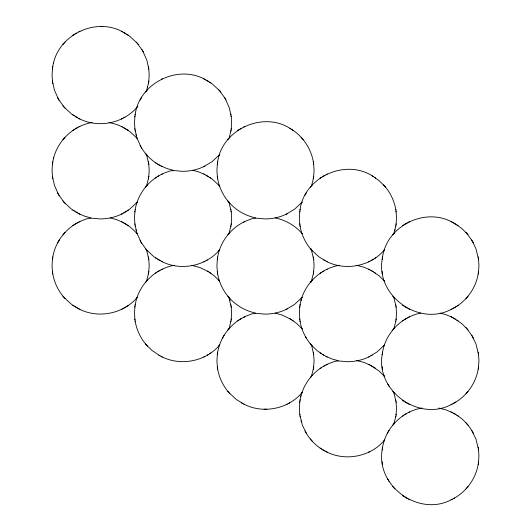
<?xml version="1.0" encoding="UTF-8"?>
<svg xmlns="http://www.w3.org/2000/svg" width="531" height="531" viewBox="0 0 531 531"><rect width="100%" height="100%" fill="white"/><g stroke="black" fill="none" stroke-linecap="round" stroke-linejoin="round"><path stroke-width="0.8" d="M52.509 68.492L52.045 75.117L52.509 81.741M52.509 163.687L52.045 170.312L52.509 176.929M52.509 258.876L52.045 265.5L52.509 272.124M134.947 116.09L134.482 122.714L134.947 129.332M134.947 211.278L134.482 217.902L134.947 224.527M148.733 81.741L149.198 75.117L148.733 68.492M134.947 306.473L134.482 313.098L134.947 319.722M148.733 176.929L149.198 170.312L148.733 163.687M148.733 272.124L149.198 265.5L148.733 258.876M217.391 163.681L216.92 170.305L217.391 176.929M217.391 258.876L216.92 265.5L217.391 272.124M231.171 129.332L231.635 122.714L231.171 116.09M217.391 354.071L216.92 360.695L217.391 367.319M231.171 224.527L231.635 217.902L231.171 211.278M231.171 319.722L231.635 313.098L231.171 306.473M299.829 211.278L299.365 217.902L299.829 224.527M299.829 306.473L299.365 313.098L299.829 319.722M313.609 176.929L314.08 170.305L313.609 163.681M299.829 401.668L299.365 408.286L299.829 414.91M313.609 272.124L314.08 265.5L313.609 258.876M313.609 367.319L314.08 360.695L313.609 354.071M382.267 258.876C375.397 295.74 419.497 327.348 452.166 308.876M382.267 354.071C375.397 390.929 419.497 422.543 452.166 404.071M396.053 224.527L396.518 217.902L396.053 211.278M382.267 449.259C375.397 486.124 419.497 517.738 452.166 499.259M396.053 319.722L396.518 313.098L396.053 306.473M396.053 414.91L396.518 408.286L396.053 401.668M478.491 272.124L478.955 265.5L478.491 258.876M478.491 367.313L478.955 360.688L478.491 354.071M478.491 462.508L478.955 455.883L478.491 449.259M52.702 67.258C56.611 35.949 94.83 16.527 122.415 31.741M52.702 162.446C55.669 142.514 72.342 125.708 92.221 122.462M52.702 257.641C55.363 240.344 68.174 225.144 84.781 219.582C90.761 216.568 97.146 219.595 103.459 218.792C110.036 218.414 116.548 216.688 122.415 213.688M135.139 114.849C139.049 83.546 177.274 64.125 204.853 79.331M146.423 91.266L148.541 82.975M135.139 210.044C137.801 192.746 150.612 177.546 167.219 171.984C173.199 168.971 179.584 171.998 185.896 171.194C192.474 170.816 198.986 169.09 204.853 166.09M146.423 186.454L148.541 178.17M135.139 305.239C138.106 285.3 154.78 268.494 174.659 265.254M146.423 281.649L148.541 273.365M217.577 162.446C221.593 129.471 263.449 110.382 290.948 128.973M229.279 137.655L230.985 130.573M217.577 257.641C220.246 240.344 233.056 225.144 249.656 219.582C255.643 216.568 262.022 219.595 268.334 218.792C274.912 218.414 281.423 216.688 287.291 213.681M228.655 234.656L230.985 225.768M217.577 352.83C220.246 335.532 233.056 320.339 249.656 314.77C255.643 311.757 262.022 314.783 268.334 313.987C274.912 313.609 281.423 311.876 287.291 308.876M228.861 329.247L230.985 320.956M300.015 210.044C304.031 177.055 345.887 157.986 373.393 176.571M311.717 185.253L313.423 178.17M300.015 305.232C302.989 285.3 319.662 268.494 339.541 265.248M311.093 282.246L313.423 273.359M300.015 400.427C302.683 383.13 315.494 367.937 332.094 362.368C338.081 359.354 344.46 362.381 350.779 361.578C357.35 361.199 363.861 359.474 369.729 356.474M311.299 376.844L313.423 368.554M382.459 257.635C386.369 226.332 424.588 206.911 452.166 222.124M393.743 234.052L395.86 225.761M382.459 352.83C385.373 333.368 401.31 316.828 420.632 313.104M393.743 329.247L395.86 320.956M382.459 448.025C385.426 428.086 402.1 411.279 421.979 408.04M393.743 424.435L395.86 416.151M451.071 309.447C465.335 302.829 475.876 288.897 478.298 273.359M451.071 404.642C465.335 398.018 475.876 384.092 478.298 368.554M451.071 499.83C465.342 493.213 475.876 479.281 478.298 463.742M52.41 69.176L52.801 66.574M52.41 164.364L52.801 161.769M52.41 259.559L52.801 256.964M134.847 116.767L135.239 114.172M148.441 83.652L148.833 81.057M134.847 211.962L135.239 209.367M148.441 178.847L148.833 176.252M134.847 307.157L135.239 304.555M148.441 274.042L148.833 271.441M217.285 164.364L217.677 161.769M230.879 131.25L231.27 128.655M217.285 259.559L217.677 256.964M230.879 226.445L231.27 223.843M217.285 354.754L217.677 352.153M230.879 321.633L231.27 319.038M299.73 211.962L300.121 209.367M313.323 178.847L313.715 176.246M299.73 307.157L300.121 304.555M313.323 274.036L313.715 271.441M299.73 402.345L300.121 399.75M313.323 369.231L313.715 366.636M382.167 259.559L382.559 256.958M395.761 226.445L396.153 223.843M382.167 354.748L382.559 352.153M395.761 321.633L396.153 319.038M382.167 449.943L382.559 447.348M395.761 416.828L396.153 414.233M478.199 274.036L478.59 271.441M478.199 369.231L478.59 366.636M478.199 464.426L478.59 461.824M53.492 63.342L53.677 62.671M53.492 158.537L53.677 157.866M147.565 87.555L147.751 86.892M300.997 300.652L301.329 299.464M300.811 396.518L300.997 395.847M394.885 230.341L395.071 229.677M57.673 242.8L58.364 241.592M58.596 241.18L59.273 239.999M140.111 100.014L140.801 98.806M141.04 98.394L141.717 97.213M222.555 337.995L223.246 336.787M223.478 336.375L224.155 335.194M304.993 195.202L305.683 193.994M305.916 193.583L306.593 192.401M387.431 433.183L388.121 431.975M388.353 431.564L389.031 430.382M78.834 118.493C98.242 128.714 124.148 123.365 137.901 106.233M121.32 214.258L129.65 209.227L137.37 202.039M229.877 137.277L227.832 139.633M203.758 166.661L212.088 161.63L219.807 154.441M78.834 308.876C97.989 318.952 123.524 313.921 137.37 297.234M161.271 261.279C180.255 271.255 205.517 266.429 219.429 250.068M286.196 214.258L294.526 209.221L302.245 202.039M161.271 356.474C180.427 366.549 205.968 361.518 219.807 344.831M286.196 309.447L294.526 304.416L302.245 297.234M326.147 261.279C345.303 271.354 370.844 266.323 384.683 249.636M243.709 404.071C262.865 414.147 288.406 409.116 302.245 392.422M368.633 357.044L376.964 352.013L384.683 344.825M326.147 451.669C345.303 461.738 370.844 456.706 384.683 440.02M465.999 488.912L468.043 486.562M62.957 44.438L63.873 43.383M64.112 43.111L65.001 42.088M62.957 139.633L63.873 138.578M64.112 138.299L65.001 137.277M145.394 92.036L146.317 90.98M146.549 90.701L147.439 89.679M136.241 108.145L137.137 107.123M62.957 234.828L63.873 233.773M64.112 233.494L65.001 232.472M145.394 187.231L146.317 186.175M146.549 185.896L147.439 184.874M136.241 203.34L137.137 202.318M218.686 155.742L219.575 154.72M145.394 282.419L146.317 281.364M146.549 281.091L147.439 280.069M136.241 298.528L137.137 297.506M227.832 234.821L228.755 233.766M228.987 233.494L229.877 232.472M218.686 250.931L219.575 249.909M310.27 187.224L311.193 186.169M311.425 185.896L312.314 184.874M301.123 203.333L302.013 202.311M227.832 330.016L228.755 328.961M228.987 328.689L229.877 327.667M218.686 346.126L219.575 345.104M310.27 282.419L311.193 281.364M311.425 281.091L312.314 280.069M301.123 298.528L302.013 297.506M392.714 234.821L393.63 233.766M393.863 233.494L394.759 232.472M383.561 250.931L384.451 249.909M310.27 377.614L311.193 376.559M311.425 376.28L312.314 375.258M301.123 393.723L302.013 392.701M392.714 330.016L393.63 328.961M393.863 328.682L394.759 327.66M383.561 346.126L384.451 345.104M465.999 298.528L466.888 297.506M467.127 297.227L468.043 296.172M392.714 425.212L393.63 424.156M393.863 423.877L394.759 422.855M383.561 441.321L384.451 440.299M465.999 393.723L466.888 392.701M467.127 392.422L468.043 391.367M72.8 35.298L74.068 34.488M75.17 33.785L76.331 33.048M72.8 130.487L74.068 129.683M75.17 128.98L77.553 127.599M72.8 225.682L74.068 224.872M75.17 224.168L77.553 222.794M155.238 178.084L156.506 177.274M157.607 176.571L158.769 175.834M237.676 130.487L238.95 129.677M240.052 128.973L241.213 128.236M126.073 211.637L123.69 213.017M127.174 210.933L128.442 210.13M155.238 273.279L156.506 272.469M157.607 271.766L159.99 270.392M320.113 178.084L321.388 177.274M322.49 176.571L324.872 175.197M126.073 306.832L123.69 308.206M127.174 306.128L128.442 305.318M237.676 320.87L238.95 320.067M240.052 319.363L241.213 318.627M320.113 273.279L321.388 272.469M322.49 271.766L323.651 271.029M402.558 225.682L403.825 224.872M404.927 224.168L407.31 222.794M207.349 355.166L208.51 354.429M209.612 353.726L210.887 352.916M373.393 259.234L371.01 260.608M374.494 258.531L375.762 257.721M320.113 368.468L321.388 367.664M402.558 320.87L403.825 320.067M404.927 319.363L407.31 317.983M455.83 306.832L453.447 308.206M456.932 306.128L458.2 305.318M402.558 416.065L403.825 415.255M404.927 414.552L406.089 413.815M455.83 402.02L453.447 403.401M123.69 117.822L124.911 117.185M206.128 260.608L207.349 259.971M323.651 366.217L324.872 365.58M371.01 355.803L372.231 355.166M288.565 403.401L289.787 402.763M453.447 498.589L454.669 497.952M78.834 31.741L79.929 31.17M161.271 79.331L162.367 78.761M78.834 126.929L79.929 126.358M121.32 119.063L122.415 118.493M243.709 126.929L244.804 126.358M161.271 174.526L162.367 173.956M78.834 222.124L79.929 221.553M326.147 174.526L327.242 173.956M243.709 222.124L244.804 221.553M161.271 269.721L162.367 269.151M203.758 261.849L204.853 261.279M121.32 309.447L122.415 308.876M408.585 222.124L409.68 221.553M326.147 269.721L327.242 269.151M243.709 317.319L244.804 316.741M368.633 261.849L369.729 261.279M203.758 357.044L204.853 356.474M408.585 317.312L409.68 316.741M326.147 364.91L327.242 364.339M286.196 404.642L287.291 404.071M408.585 412.507L409.68 411.937M368.633 452.239L369.729 451.669M102.038 26.57L100.624 26.557M264.08 409.235L266.92 409.235M109.021 122.462L116.468 124.387L122.415 126.929M356.341 265.248L363.781 267.173L369.729 269.721M191.459 265.254L200.18 267.644L208.51 271.766M356.341 360.443L363.781 362.368L369.729 364.91M438.779 408.04L446.219 409.965L452.166 412.507M192.813 170.318L198.906 171.984L204.853 174.526M173.312 170.298L167.219 168.632L161.271 166.09M275.25 217.909C285.539 220.026 295.117 225.562 302.013 233.494M255.75 217.896C245.461 215.778 235.883 210.249 228.987 202.311M110.368 217.916L116.468 219.582L122.415 222.124M90.874 217.896L84.781 216.23L78.834 213.688M440.126 313.104L446.219 314.77L452.166 317.312M275.25 313.104L282.618 315.241L290.948 319.363M255.75 313.091C245.461 310.974 235.883 305.438 228.987 297.506M338.187 360.682L332.094 359.016L326.147 356.474M123.69 32.411L126.073 33.785M121.32 31.17L129.65 36.201L137.137 43.111M206.128 80.002L208.51 81.382M203.758 78.761L212.088 83.792L219.575 90.701M451.071 221.553L455.83 224.168M453.447 222.794L461.598 228.29L466.888 233.494M123.69 127.599L126.073 128.98M121.32 126.358L129.65 131.389L137.137 138.299M206.128 175.197L208.51 176.571M203.758 173.956L212.088 178.987L219.575 185.896M368.633 269.151L373.393 271.766M371.01 270.392L379.161 275.888L384.451 281.091M77.553 117.822L75.17 116.448M79.929 119.063L71.592 114.032L64.112 107.123M451.071 316.741L455.83 319.363M453.447 317.983L461.598 323.485L466.888 328.682M159.99 165.42L157.607 164.039M162.367 166.661C153.505 162.453 145.906 155.563 141.04 147.027M311.425 249.909L318.912 256.818L327.242 261.849M323.651 259.971L324.872 260.608M407.31 308.206L404.927 306.832M408.585 308.876L409.68 309.447M123.69 222.794L126.073 224.168M121.32 221.553L129.65 226.584L137.137 233.494M368.633 364.339L373.393 366.961M371.01 365.58L379.161 371.083L384.451 376.28M77.553 213.017L75.17 211.637M79.929 214.258L71.592 209.227L64.112 202.318M451.071 411.937L455.83 414.552M453.447 413.178C461.313 417.373 467.97 423.831 472.404 431.564M159.99 260.608L157.607 259.234M162.367 261.849L154.036 256.818L146.549 249.909M322.49 354.429L327.242 357.044M407.31 403.401L404.927 402.02M408.585 404.071L409.68 404.642M77.553 308.206L75.17 306.832M79.929 309.447L71.592 304.416L64.112 297.506M146.549 345.104L151.839 350.307L159.99 355.803M158.769 355.166L162.367 357.044M228.987 392.701L236.474 399.611L244.804 404.642M241.213 402.763L242.435 403.401M327.242 452.239L322.49 449.618M324.872 450.998C317 446.797 310.35 440.345 305.916 432.606M407.31 498.589L404.927 497.215M408.585 499.259L409.68 499.83M456.932 224.872L458.2 225.682M372.231 175.834L379.161 180.693L384.451 185.896M374.494 177.274L375.762 178.084M292.05 129.677C303.938 137.277 312.029 150.379 313.715 164.364M289.787 128.236L293.324 130.487M209.612 82.086L210.887 82.889M127.174 34.488L128.442 35.298M456.932 320.067L458.2 320.87M374.494 272.469L375.762 273.279M209.612 177.274L210.887 178.084M127.174 129.683L128.442 130.487M402.558 305.318L403.825 306.128M155.238 162.532L156.506 163.336M72.8 114.935L74.068 115.745M456.932 415.255L458.2 416.065M374.494 367.664L375.762 368.468M289.787 318.627L296.723 323.485L302.013 328.689M292.05 320.067L293.324 320.87M209.612 272.469L214.285 275.888L219.575 281.091M207.349 271.029L210.887 273.279M127.174 224.872L128.442 225.682M402.558 400.513L403.825 401.317M311.425 345.104L316.715 350.301L323.651 355.166M320.113 352.916L321.388 353.726M155.238 257.721L156.506 258.531M72.8 210.13L74.068 210.933M402.558 495.702L403.825 496.512M320.113 448.111L321.388 448.914M72.8 305.318L74.068 306.128M467.127 233.766L472.404 241.18M384.683 186.169C390.969 193.37 394.978 202.49 396.153 211.962M303.168 139.633L301.123 137.277M467.127 328.961L472.404 336.375M219.807 90.98L225.084 98.394M392.714 296.172L393.63 297.227M393.863 297.506L394.759 298.528M137.37 43.383L142.647 50.797M468.043 425.212L465.999 422.855M299.73 223.843C300.904 233.315 304.913 242.435 311.193 249.636M217.285 176.246C218.467 185.724 222.476 194.844 228.755 202.039M392.714 391.367L393.63 392.422M393.863 392.701L394.759 393.723M145.394 153.386L147.439 155.742M299.73 319.038C300.904 328.51 304.913 337.63 311.193 344.825M58.596 99.436L63.873 106.844M217.285 271.441C218.467 280.912 222.476 290.032 228.755 297.234M392.714 486.562L393.63 487.617M393.863 487.889L394.759 488.912M141.04 242.222L146.317 249.636M310.27 438.964L312.314 441.321M58.596 194.625L63.873 202.039M217.285 366.636C218.467 376.107 222.476 385.227 228.755 392.422M134.847 319.038C136.022 328.51 140.031 337.63 146.317 344.831M52.41 271.441C53.585 280.912 57.594 290.039 63.873 297.234M465.999 232.472L468.043 234.821M383.561 184.874L385.606 187.224M465.999 327.66L468.043 330.016M218.686 89.679L220.73 92.036M383.561 280.069L384.683 281.364M136.241 42.088L138.286 44.438M301.123 232.472L302.245 233.766M310.27 248.581L312.314 250.931M218.686 184.874L219.807 186.175M383.561 375.258L384.683 376.559M227.832 200.983L229.877 203.333M136.241 137.277L137.37 138.578M301.123 327.667L302.245 328.961M310.27 343.769L312.314 346.126M218.686 280.069L219.429 280.932M62.957 105.788L65.001 108.145M227.832 296.179L229.877 298.528M136.241 232.472L137.37 233.773M145.394 248.581L147.439 250.931M62.957 200.983L65.001 203.34M227.832 391.367L229.877 393.723M145.394 343.776L147.439 346.126M62.957 296.179L65.001 298.528M471.727 239.999L475.968 248.747L478.59 259.559M472.636 241.592L473.327 242.8M471.727 335.194L475.968 343.942L478.59 354.748M472.636 336.787L473.327 337.988M471.727 430.382L475.968 439.137L478.59 449.943M472.636 431.975L473.327 433.183M225.317 98.806L229.279 107.766L231.27 116.767M224.407 97.213L226.007 100.014M387.431 383.395L388.121 384.597M388.353 385.008L389.031 386.19M142.879 51.208L146.841 60.169L148.833 69.176M387.431 478.584L388.121 479.792M388.353 480.203L389.031 481.385M141.969 49.615L143.569 52.416M305.683 337.006L306.593 338.599M299.73 414.233L302.345 425.039L306.593 433.787M304.993 430.986L305.683 432.194M134.847 128.655L136.845 137.655L140.801 146.616M140.111 145.414L141.717 148.209M134.847 223.843L136.845 232.85L140.801 241.811M140.111 240.603L141.717 243.404M52.41 81.057L54.408 90.058L58.364 99.025M57.673 97.817L59.273 100.618M52.41 176.252L54.408 185.253L58.364 194.213M57.673 193.012L59.273 195.806M393.743 296.948L396.153 307.157M393.743 392.143L396.153 402.345M311.093 248.754L313.715 259.559M228.861 201.753L231.27 211.962M228.655 296.344L231.27 307.157M146.423 154.163L148.833 164.364M146.423 249.351L148.833 259.559M311.717 345.747L313.715 354.754M300.997 420.731L301.329 421.919M229.671 299.471L230.003 300.659M135.929 134.482L136.115 135.153M135.929 229.677L136.115 230.348M382.167 271.441L382.559 274.036M382.167 366.636L382.559 369.231M382.167 461.824L382.559 464.426M478.199 256.958L478.298 257.635M478.199 352.153L478.298 352.83M478.199 447.348L478.298 448.025M395.761 209.367L395.86 210.044M395.761 304.555L395.86 305.232M395.761 399.75L395.86 400.427M313.323 161.769L313.423 162.446M313.323 256.964L313.423 257.641M300.015 225.761L300.121 226.445M313.323 352.153L313.423 352.83M300.015 320.956L300.121 321.633M300.015 416.151L300.121 416.828M230.879 114.172L230.985 114.849M230.879 209.367L230.985 210.044M217.577 178.17L217.677 178.847M230.879 304.555L230.985 305.239M217.577 273.359L217.677 274.036M217.577 368.554L217.677 369.231M148.441 66.574L148.541 67.258M148.441 161.769L148.541 162.446M135.139 130.573L135.239 131.25M148.441 256.964L148.541 257.641M135.139 225.768L135.239 226.445M135.139 320.956L135.239 321.633M52.702 82.975L52.801 83.652M52.702 178.17L52.801 178.847M52.702 273.365L52.801 274.042"/></g></svg>
